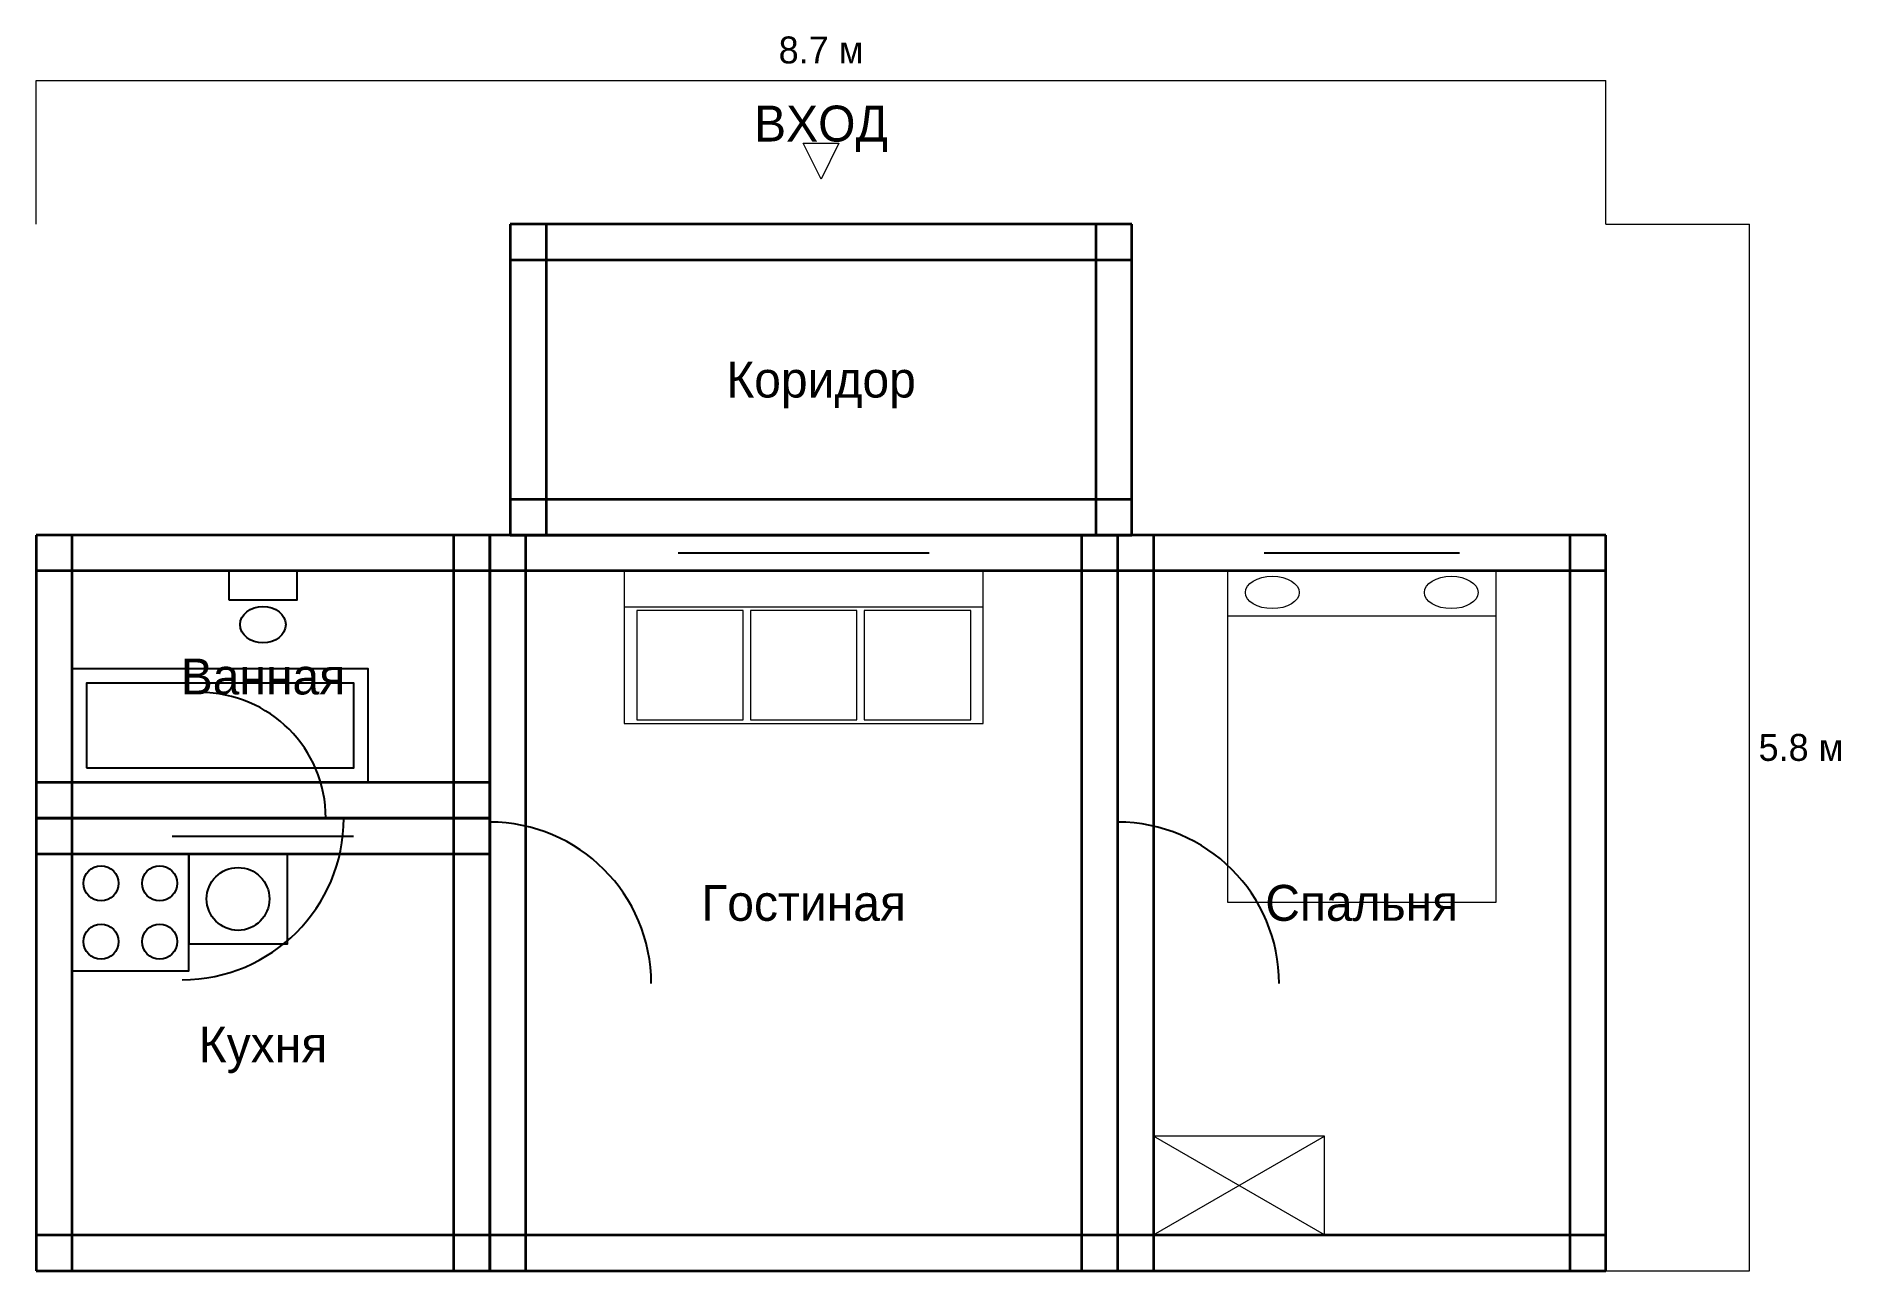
# Model space of a CAD drawing. Header units: metres. Extents: x 0 to 1005, y 0 to 688.
import ezdxf
from ezdxf.enums import TextEntityAlignment as Align

# ---------------------------------------------------------------- set-up
doc = ezdxf.new("R2010")
doc.units = ezdxf.units.M
for name, color, linetype, lineweight in [('Двери', 7, 'Continuous', 25), ('Мебель', 7, 'Continuous', 18), ('Окна', 7, 'Continuous', 25), ('Размеры', 1, 'Continuous', 13), ('Стены', 7, 'Continuous', 35), ('Текст', 7, 'Continuous', 13)]:
    doc.layers.add(name, color=color, linetype=linetype, lineweight=lineweight)

msp = doc.modelspace()

# ---------------------------------------------------------------- linework, layer by layer
at = {"layer": 'Двери'}
for p, q in [((81.4, 252.2), (171.4, 252.2)), ((91.4, 252.2), (161.4, 252.2)), ((252.7, 160), (252.7, 250)), ((602.5, 160), (602.5, 250))]:
    msp.add_line(p, q, dxfattribs=at)
for centre, radius, start, end in [((91.4, 252.2), 70, 0, 90), ((81.4, 252.2), 90, 270, 360), ((252.7, 160), 90, 0, 90), ((602.5, 160), 90, 0, 90)]:
    msp.add_arc(centre, radius, start, end, dxfattribs=at)
at = {"layer": 'Мебель'}
for p, q in [((327.7, 369.9), (527.7, 369.9)), ((663.7, 364.9), (813.4, 364.9)), ((622.5, 20), (717.7, 75)), ((717.7, 20), (622.5, 75))]:
    msp.add_line(p, q, dxfattribs=at)
for points in [[(327.7, 304.9), (527.7, 304.9), (527.7, 389.9), (327.7, 389.9), (327.7, 304.9)], [(663.7, 205.4), (813.4, 205.4), (813.4, 389.9), (663.7, 389.9), (663.7, 205.4)], [(334.7, 306.9), (394, 306.9), (394, 367.9), (334.7, 367.9), (334.7, 306.9)], [(398, 306.9), (457.3, 306.9), (457.3, 367.9), (398, 367.9), (398, 306.9)], [(461.3, 306.9), (520.7, 306.9), (520.7, 367.9), (461.3, 367.9), (461.3, 306.9)], [(622.5, 20), (717.7, 20), (717.7, 75), (622.5, 75), (622.5, 20)]]:
    msp.add_lwpolyline(points, dxfattribs=at)
for centre in [(688.7, 377.9), (788.4, 377.9)]:
    msp.add_ellipse(centre, major_axis=(15, 0), ratio=0.6, dxfattribs=at)
at = {"layer": 'Окна'}
for p, q in [((357.7, 409.9), (497.6, 409.9)), ((684.1, 409.9), (793, 409.9)), ((357.7, 399.9), (497.6, 399.9)), ((684.1, 399.9), (793, 399.9)), ((357.7, 389.9), (497.6, 389.9)), ((684.1, 389.9), (793, 389.9)), ((75.8, 252.2), (176.9, 252.2)), ((75.8, 242.2), (176.9, 242.2)), ((75.8, 232.2), (176.9, 232.2))]:
    msp.add_line(p, q, dxfattribs=at)
at = {"layer": 'Размеры', "color": 1}
for p, q in [((0, 663.1), (874.6, 663.1)), ((0, 583.1), (0, 663.1)), ((874.6, 583.1), (874.6, 663.1)), ((874.6, 583.1), (954.6, 583.1)), ((954.6, 0), (954.6, 583.1)), ((874.6, 0), (954.6, 0))]:
    msp.add_line(p, q, dxfattribs=at)
at = {"layer": 'Сантехника'}
for points in [[(107.4, 373.8), (145.4, 373.8), (145.4, 389.9), (107.4, 389.9), (107.4, 373.8)], [(20, 272.2), (185, 272.2), (185, 335.3), (20, 335.3), (20, 272.2)], [(28, 280.2), (177, 280.2), (177, 327.3), (28, 327.3), (28, 280.2)], [(20, 167.2), (85, 167.2), (85, 232.2), (20, 232.2), (20, 167.2)], [(85, 182.2), (140, 182.2), (140, 232.2), (85, 232.2), (85, 182.2)]]:
    msp.add_lwpolyline(points, dxfattribs=at)
for centre, radius in [((36.2, 215.9), 9.75), ((68.8, 215.9), 9.75), ((112.5, 207.2), 17.5), ((36.2, 183.4), 9.75), ((68.8, 183.4), 9.75)]:
    msp.add_circle(centre, radius, dxfattribs=at)
msp.add_ellipse((126.4, 360), major_axis=(12.7, 0), ratio=0.8, dxfattribs=at)
at = {"layer": 'Стены'}
for p, q in [((610.5, 583.1), (264.1, 583.1)), ((264.1, 583.1), (264.1, 409.9)), ((284.1, 583.1), (284.1, 409.9)), ((590.5, 409.9), (590.5, 583.1)), ((610.5, 409.9), (610.5, 583.1)), ((610.5, 563.1), (264.1, 563.1)), ((264.1, 429.9), (610.5, 429.9)), ((252.7, 409.9), (0, 409.9)), ((0, 409.9), (0, 252.2)), ((20, 409.9), (20, 252.2)), ((232.7, 252.2), (232.7, 409.9)), ((252.7, 252.2), (252.7, 409.9)), ((602.6, 409.9), (252.7, 409.9)), ((252.7, 409.9), (252.7, 0)), ((264.1, 409.9), (610.5, 409.9)), ((272.7, 409.9), (272.7, 0)), ((582.6, 0), (582.6, 409.9)), ((874.6, 409.9), (602.5, 409.9)), ((602.5, 409.9), (602.5, 0)), ((602.6, 0), (602.6, 409.9)), ((622.5, 409.9), (622.5, 0)), ((854.6, 0), (854.6, 409.9)), ((874.6, 0), (874.6, 409.9)), ((252.7, 389.9), (0, 389.9)), ((602.6, 389.9), (252.7, 389.9)), ((874.6, 389.9), (602.5, 389.9)), ((0, 272.2), (252.7, 272.2)), ((252.7, 252.2), (0, 252.2)), ((0, 252.2), (0, 0)), ((0, 252.2), (252.7, 252.2)), ((20, 252.2), (20, 0)), ((232.7, 0), (232.7, 252.2)), ((252.7, 0), (252.7, 252.2)), ((252.7, 232.2), (0, 232.2)), ((0, 20), (252.7, 20)), ((252.7, 20), (602.6, 20)), ((602.5, 20), (874.6, 20)), ((0, 0), (252.7, 0)), ((252.7, 0), (602.6, 0)), ((602.5, 0), (874.6, 0))]:
    msp.add_line(p, q, dxfattribs=at)
at = {"layer": 'Текст', "color": 3}
msp.add_lwpolyline([(437.3, 608.1), (427.3, 628.1), (447.3, 628.1), (437.3, 608.1)], dxfattribs=at)

# ---------------------------------------------------------------- texts
at = {"layer": 'Размеры', "color": 1}
msp.add_text('8.7 м', height=15, dxfattribs=at).set_placement((437.3, 668.1), align=Align.BOTTOM_CENTER)
msp.add_text('5.8 м', height=15, dxfattribs=at).set_placement((959.6, 291.6), align=Align.MIDDLE_LEFT)
at = {"layer": 'Текст', "color": 3}
msp.add_text('ВХОД', height=20, dxfattribs=at).set_placement((437.3, 623.1), align=Align.BOTTOM_CENTER)
at = {"layer": 'Текст'}
for s, p in [('Коридор', (437.3, 496.5)), ('Ванная', (126.4, 331.1)), ('Гостиная', (427.6, 205)), ('Спальня', (738.5, 205)), ('Кухня', (126.4, 126.1))]:
    msp.add_text(s, height=20, dxfattribs=at).set_placement(p, align=Align.MIDDLE_CENTER)

doc.saveas('drawing.dxf')
